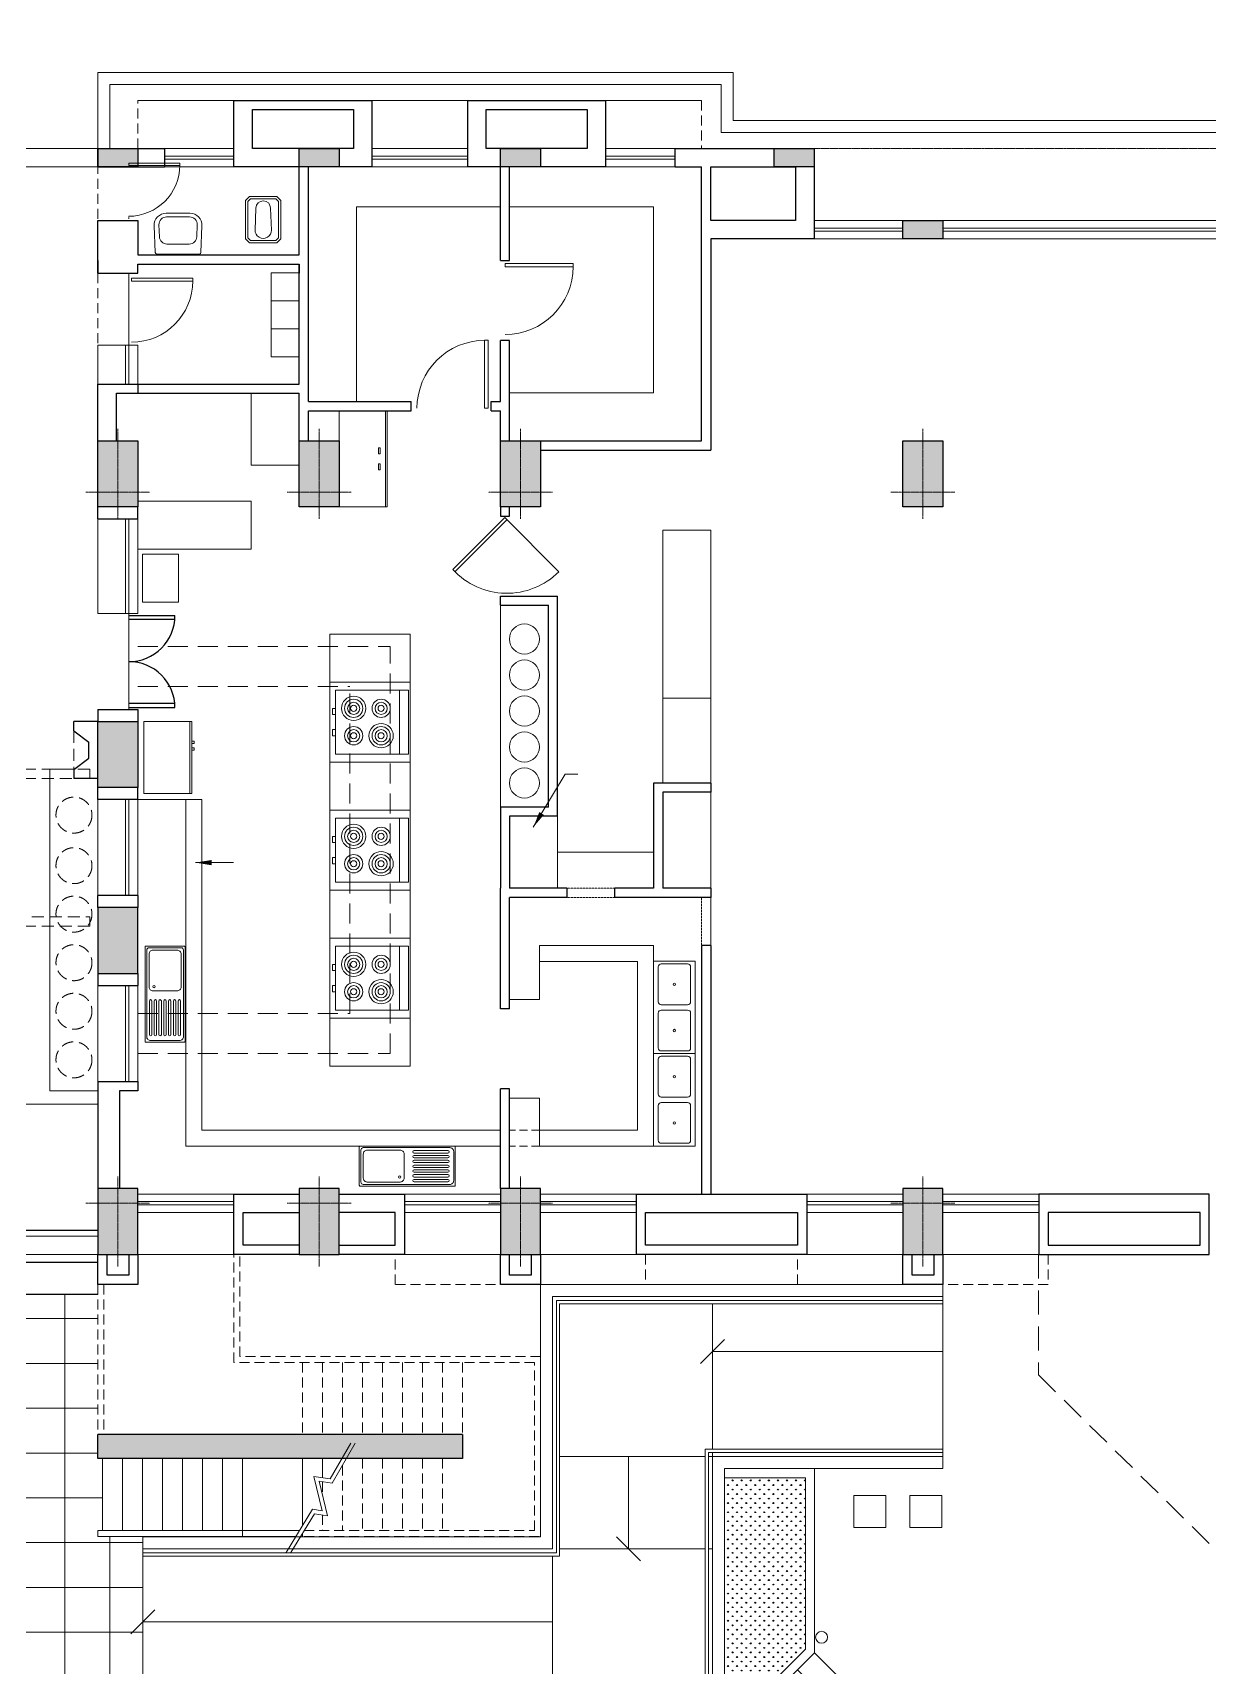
# Model space of a CAD drawing. Header units: inches. Extents: x 5542223 to 12533222, y 497239 to 5189502.
# Drawn here: x 6859471 to 6874177, y 2052911 to 2073343 of the extents above; entities that cross this region are included whole.
import ezdxf

# ---------------------------------------------------------------- set-up
doc = ezdxf.new("R2010")
doc.units = ezdxf.units.IN
doc.header["$MEASUREMENT"] = 0
for name, pattern in [('CENTER2', [1.125, 0.75, -0.125, 0.125, -0.125]), ('DASHED2', [0.375, 0.25, -0.125]), ('HIDDEN', [0.375, 0.25, -0.125]), ('HIDDEN2', [0.1875, 0.125, -0.0625]), ('HIDDENX2', [0.75, 0.5, -0.25])]:
    doc.linetypes.add(name, pattern=pattern)
doc.layers.get('0').update_dxf_attribs({"color": 1})
for name, color, linetype, lineweight in [('col', 7, 'Continuous', 30), ('DOOR', 7, 'Continuous', 9), ('ELE', 7, 'Continuous', 13), ('ele1', 7, 'DASHED2', 13), ('eleline5', 7, 'Continuous', 25), ('grid', 7, 'CENTER2', 9), ('hatch_col', 8, 'Continuous', 5), ('HosGreenHatch', 7, 'Continuous', 5), ('HosPlanter', 7, 'Continuous', 13), ('HosRamp', 7, 'Continuous', 13), ('HosSteps', 7, 'Continuous', 13), ('Leader', 7, 'Continuous', 18), ('LS PAVMNT', 8, 'Continuous', 5), ('PROJECTION', 7, 'HIDDEN', 18), ('railing', 253, 'Continuous', 15), ('RAILING_ABOVE', 7, 'HIDDENX2', 18), ('Road', 7, 'Continuous', 15), ('Road_CStone', 8, 'Continuous', 15), ('S_Stair_Projection', 7, 'HIDDEN2', 18), ('STAIR', 253, 'Continuous', 5), ('STAIRS_ABOVE', 7, 'HIDDENX2', 18), ('TEXT', 7, 'Continuous', 20), ('TOIFIT', 7, 'Continuous', 13), ('WALL', 7, 'Continuous', 30), ('wall_ele', 7, 'Continuous', 18), ('WIN', 7, 'Continuous', 20)]:
    doc.layers.add(name, color=color, linetype=linetype, lineweight=lineweight)
doc.layers.add('FURN', color=34, linetype='Continuous', lineweight=9, plot=False)
doc.styles.add('style1', font='ROMANS.SHX', dxfattribs={"width": 0.75, "height": 750})
doc.styles.add('style2', font='ROMANS.SHX', dxfattribs={"width": 0.8})
doc.styles.add('WMF-Arial2', font='arial.ttf')
doc.dimstyles.new('Copy of nuts1', dxfattribs={"dimscale": 0, "dimtxt": 0.4, "dimasz": 0.5, "dimexe": 100, "dimexo": 50, "dimgap": 100, "dimtad": 1, "dimdec": 0, "dimlfac": -0.002, "dimzin": 0, "dimdsep": 46, "dimtxsty": 'style2', "dimblk": 'OBLIQUE', "dimcen": 0.5, "dimdle": 100, "dimclrd": 256, "dimclre": 256, "dimclrt": 256, "dimadec": 0, "dimazin": 0, "dimtfac": 1, "dimtdec": 0, "dimtmove": 2, "dimatfit": 3, "dimfxl": 1, "dimlwd": -1, "dimlwe": -1, "dimarcsym": 0})
doc.dimstyles.new('nuts', dxfattribs={"dimscale": 0, "dimtxt": 300, "dimasz": 250, "dimexe": 100, "dimexo": 50, "dimgap": 100, "dimtad": 1, "dimdec": 0, "dimzin": 0, "dimdsep": 46, "dimtxsty": 'style1', "dimblk": 'OBLIQUE', "dimcen": 250, "dimdle": 100, "dimclrd": 256, "dimclre": 256, "dimclrt": 256, "dimadec": 0, "dimazin": 0, "dimtfac": 1, "dimtdec": 0, "dimtmove": 2, "dimatfit": 3, "dimldrblk": 'OBLIQUE', "dimfxl": 1, "dimlwd": -1, "dimlwe": -1, "dimarcsym": 0})
doc.dimstyles.new('nuts1', dxfattribs={"dimscale": 0, "dimtxt": 200, "dimasz": 250, "dimexe": 100, "dimexo": 50, "dimgap": 100, "dimtad": 1, "dimdec": 0, "dimzin": 0, "dimdsep": 46, "dimtxsty": 'style2', "dimblk": 'OBLIQUE', "dimcen": 250, "dimdle": 100, "dimclrd": 256, "dimclre": 256, "dimclrt": 256, "dimadec": 0, "dimazin": 0, "dimtfac": 1, "dimtdec": 0, "dimtmove": 2, "dimatfit": 3, "dimfxl": 1, "dimlwd": -1, "dimlwe": -1, "dimarcsym": 0})

# ---------------------------------------------------------------- blocks, each defined once
blk = doc.blocks.new('_OBLIQUE')
at = {"color": 0, "linetype": 'ByBlock'}
blk.add_line((-0.5, -0.5), (0.5, 0.5), dxfattribs=at)
blk = doc.blocks.new('*D72')
at = {"layer": 'Defpoints', "ltscale": 1000, "transparency": 16777216}
for p, q in [((-385585, 653483), (-385987, 653483)), ((-385937, 653533), (-385937, 653343)), ((-385937, 652833), (-385937, 653022)), ((-385585, 652883), (-385987, 652883))]:
    blk.add_line(p, q, dxfattribs=at)
at = {"layer": 'Defpoints', "color": 0, "ltscale": 1000, "transparency": 16777216}
for p in [(-385535, 653483), (-385937, 652883), (-385535, 652883)]:
    blk.add_point(p, dxfattribs=at)
at = {"layer": 'Defpoints', "ltscale": 1000, "transparency": 16777216, "xscale": 50, "yscale": 50, "zscale": 50}
for p, rotation in [((-385937, 653483), 90), ((-385937, 652883), 270)]:
    blk.add_blockref('_OBLIQUE', p, dxfattribs=dict(at, rotation=rotation))
at = {"layer": 'Defpoints', "ltscale": 1000, "transparency": 16777216, "insert": (-385937, 653183), "char_height": 100, "attachment_point": 5, "rotation": 90, "style": 'WMF-Arial2'}
blk.add_mtext('600', dxfattribs=at)
blk = doc.blocks.new('*D73')
at = {"layer": 'Defpoints', "ltscale": 1000, "transparency": 16777216}
for p, q in [((-386923, 650633), (-387325, 650633)), ((-387275, 650683), (-387275, 650276)), ((-387275, 649583), (-387275, 649887)), ((-386923, 649633), (-387325, 649633))]:
    blk.add_line(p, q, dxfattribs=at)
at = {"layer": 'Defpoints', "color": 0, "ltscale": 1000, "transparency": 16777216}
for p in [(-386873, 650633), (-387275, 649633), (-386873, 649633)]:
    blk.add_point(p, dxfattribs=at)
at = {"layer": 'Defpoints', "ltscale": 1000, "transparency": 16777216, "xscale": 50, "yscale": 50, "zscale": 50}
for p, rotation in [((-387275, 650633), 90), ((-387275, 649633), 270)]:
    blk.add_blockref('_OBLIQUE', p, dxfattribs=dict(at, rotation=rotation))
at = {"layer": 'Defpoints', "ltscale": 1000, "transparency": 16777216, "insert": (-387275, 650082), "char_height": 100, "attachment_point": 5, "rotation": 90, "style": 'WMF-Arial2'}
blk.add_mtext('1000', dxfattribs=at)
blk = doc.blocks.new('colum')
at = {"layer": 'hatch_col'}
blk.add_hatch(color=256, dxfattribs=at).paths.add_polyline_path([(250, 185), (-250, 185), (-250, -640), (250, -640)])
at = {"layer": 'col'}
blk.add_lwpolyline([(-250, -640), (250, -640), (250, 185), (-250, 185)], close=True, dxfattribs=at)
at = {"layer": 'grid'}
for p, q in [((0, 335), (0, -790)), ((-400, 0), (400, 0))]:
    blk.add_line(p, q, dxfattribs=at)
blk = doc.blocks.new('door-left')
at = {"layer": 'DOOR'}
blk.add_lwpolyline([(-0.402, 0.85), (-0.444, 0.85), (-0.444, 0), (-0.402, 0)], close=True, dxfattribs=at)
blk.add_arc((-0.406, 0), 0.85, 0, 90, dxfattribs=at)
blk = doc.blocks.new('WB-61X51')
for p, q in [((-149, 510), (149, 510)), ((-144, 465), (144, 465)), ((-299, 354), (-286, 19)), ((-239, 366), (-233, 216)), ((233, 216), (239, 366)), ((286, 19), (299, 354)), ((-266, 0), (266, 0)), ((-139, 125), (139, 125))]:
    blk.add_line(p, q)
for centre, radius, start, end in [((-149, 360), 150, 90, 182.2457), ((-144, 370), 95, 90, 182.2457), ((144, 370), 95, 357.7543, 90), ((149, 360), 150, 357.7543, 90), ((-139, 220), 95, 182.2457, 270), ((139, 220), 95, 270, 357.7543), ((-266, 20), 20, 182.2457, 270), ((266, 20), 20, 270, 357.7543)]:
    blk.add_arc(centre, radius, start, end)
blk = doc.blocks.new('o-pan')
for p, q in [((50, 220), (0, 170)), ((530, 220), (50, 220)), ((580, 170), (530, 220)), ((0, 170), (0, -170)), ((62, 190), (30, 158)), ((30, 158), (30, -158)), ((518, 190), (62, 190)), ((435, 93), (160, 102)), ((550, 158), (518, 190)), ((550, -158), (550, 158)), ((580, -170), (580, 170)), ((0, -170), (50, -220)), ((30, -158), (62, -190)), ((62, -190), (518, -190)), ((160, -102), (435, -93)), ((518, -190), (550, -158)), ((530, -220), (580, -170)), ((50, -220), (530, -220))]:
    blk.add_line(p, q)
for centre, radius, start, end in [((157, 0), 102, 88.172, 271.828), ((432, 0), 92.9, 271.828, 88.172)]:
    blk.add_arc(centre, radius, start, end)
blk = doc.blocks.new('sink2')
for points in [[(-590, -500, -0.414214), (-600, -490), (-600, -10, -0.414214), (-590, 0), (590, 0, -0.414214), (600, -10), (600, -490, -0.414214), (590, -500)], [(530, -20, -0.414214), (580, -70), (580, -430, -0.414214), (530, -480), (-550, -480, -0.414214), (-580, -450), (-580, -50, -0.414214), (-550, -20)], [(-550, -100), (-550, -400, 0.414214), (-500, -450), (-90, -450, 0.414214), (-40, -400), (-40, -100, 0.414214), (-90, -50), (-500, -50, 0.414214)]]:
    blk.add_lwpolyline(points, format="xyb", close=True)
at = {"color": 0}
for points in [[(84, -87, -1), (84, -57), (508, -57, -1), (508, -87)], [(84, -147, -1), (84, -117), (508, -117, -1), (508, -147)], [(84, -207, -1), (84, -177), (508, -177, -1), (508, -207)], [(84, -267, -1), (84, -237), (508, -237, -1), (508, -267)], [(84, -327, -1), (84, -297), (508, -297, -1), (508, -327)], [(84, -387, -1), (84, -357), (508, -357, -1), (508, -387)], [(84, -447, -1), (84, -417), (508, -417, -1), (508, -447)]]:
    blk.add_lwpolyline(points, format="xyb", close=True, dxfattribs=at)
blk.add_circle((-94, -388), 15)
blk = doc.blocks.new('sink11')
blk.add_lwpolyline([(-577.5, -520), (-577.5, 0), (577.5, 0), (577.5, -520)], close=True)
for points in [[(-543.75, -425), (-543.75, -95, -0.41421356), (-506.25, -57.5), (-71.25, -57.5, -0.41421356), (-33.75, -95), (-33.75, -425, -0.41421356), (-71.25, -462.5), (-506.25, -462.5, -0.41421356)], [(543.75, -425), (543.75, -95, 0.41421356), (506.25, -57.5), (71.25, -57.5, 0.41421356), (33.75, -95), (33.75, -425, 0.41421356), (71.25, -462.5), (506.25, -462.5, 0.41421356)]]:
    blk.add_lwpolyline(points, format="xyb", close=True)
for centre in [(-288.75, -260), (288.75, -260)]:
    blk.add_circle(centre, 15)
blk = doc.blocks.new('drgre')
at = {"layer": 'eleline5', "ltscale": 50}
for p, q in [((575, 525), (0, 525)), ((2, 575), (577, 575)), ((575, -525), (0, -525)), ((2, -575), (577, -575))]:
    blk.add_line(p, q, dxfattribs=at)
for centre, start, end in [((2, 575), 269.7598, 360), ((2, -575), 0, 90.2402)]:
    blk.add_arc(centre, 575, start, end, dxfattribs=at)
at = {"layer": 'WIN'}
blk.add_line((0, 600), (0, -600), dxfattribs=at)
blk = doc.blocks.new('b')
at = {"layer": 'TOIFIT'}
for p, q in [((114, -400), (114, 400)), ((914, 171), (952, 171)), ((952, 95), (914, 95)), ((952, -95), (914, -95)), ((914, -171), (952, -171))]:
    blk.add_line(p, q, dxfattribs=at)
blk.add_lwpolyline([(914, -400), (0, -400), (0, 400), (914, 400)], close=True, dxfattribs=at)
for points in [[(952, 95), (952, 171)], [(952, -171), (952, -95)]]:
    blk.add_lwpolyline(points, dxfattribs=at)
for centre, radius in [((343, 171), 114), ((343, 171), 76.2), ((343, 171), 38.1), ((686, 171), 152), ((686, 171), 114), ((686, 171), 76.2), ((686, 171), 38.1), ((343, -171), 152), ((343, -171), 114), ((343, -171), 76.2), ((343, -171), 38.1), ((686, -171), 114), ((686, -171), 76.2), ((686, -171), 38.1)]:
    blk.add_circle(centre, radius, dxfattribs=at)
blk = doc.blocks.new('Chair1')
for p, q in [((0, 0), (0, 0)), ((1, 0), (1, 0)), ((1, 0), (1, 0)), ((0, 0), (0, 0)), ((1, 0), (1, 0))]:
    blk.add_line(p, q)
for radius, start, end in [(0.103, 0, 85.0303), (0.103, 85.0303, 148.407), (0.39, 148.407, 211.593), (0.43, 325.6197, 34.3803), (0.396, 325.6197, 34.3803), (0.103, 274.9697, 360), (0.103, 211.593, 274.9697)]:
    blk.add_arc((0, 0), radius, start, end)
blk = doc.blocks.new('E')
at = {"layer": 'TOIFIT'}
for p, q in [((-450, -573), (450, -573)), ((-205, -627), (-205, -600)), ((-177, -600), (-177, -627)), ((-123, -600), (-123, -627)), ((-95, -627), (-95, -600)), ((-177, -627), (-205, -627)), ((-123, -627), (-95, -627))]:
    blk.add_line(p, q, dxfattribs=at)
blk.add_lwpolyline([(-450, -600), (-450, 0), (450, 0), (450, -600)], close=True, dxfattribs=at)
blk = doc.blocks.new('HosStairSide')
at = {"layer": 'hatch_col', "ltscale": 1000}
blk.add_hatch(color=256, dxfattribs=at).paths.add_polyline_path([(-250, 2175), (-500, 2175), (-500, 1875), (-250, 1875)])
h = blk.add_hatch(color=256, dxfattribs=at)
h.paths.add_polyline_path([(-250, 2175), (-250, 1875), (2265, 1875), (2265, 2175)])
h.paths.add_polyline_path([(2265, 2175), (2265, 1875), (4055, 1875), (4055, 2175)])
at = {"layer": 'railing', "ltscale": 50}
for p, q in [((1305, 3075), (1305, 3150)), ((2055, 3113), (2055, 3150))]:
    blk.add_line(p, q, dxfattribs=at)
for points in [[(-500, 3150), (1974, 3150)], [(-500, 3150), (-500, 3075)], [(-500, 3075), (2020, 3075)]]:
    blk.add_lwpolyline(points, dxfattribs=at)
at = {"layer": 'STAIR', "ltscale": 50}
for p, q in [((-445, 2175), (-445, 3075)), ((-195, 2175), (-195, 3075)), ((55, 2175), (55, 3075)), ((305, 2175), (305, 3075)), ((555, 2175), (555, 3075)), ((805, 2175), (805, 3075)), ((1055, 2175), (1055, 3075)), ((1305, 2175), (1305, 3075)), ((2055, 2175), (2055, 3017)), ((2305, 2175), (2305, 2416))]:
    blk.add_line(p, q, dxfattribs=at)
at = {"layer": 'STAIR', "linetype": 'DASHED2', "ltscale": 500}
for p, q in [((2555, 2263), (2555, 3075)), ((2805, 2175), (2805, 3075)), ((3055, 2175), (3055, 3075)), ((3305, 2175), (3305, 3075)), ((3555, 2175), (3555, 3075)), ((3805, 2175), (3805, 3075)), ((-500, -375), (-500, 1875)), ((-425, 0), (-425, 1875)), ((2055, 975), (2055, 1875)), ((2305, 975), (2305, 1875)), ((2555, 975), (2555, 1875)), ((2805, 975), (2805, 1875)), ((3055, 975), (3055, 1875)), ((3305, 975), (3305, 1875)), ((3555, 975), (3555, 1875)), ((3805, 975), (3805, 1875)), ((4055, 975), (4055, 1875))]:
    blk.add_line(p, q, dxfattribs=at)
at = {"layer": 'STAIR'}
for points in [[(2659, 1986), (2402, 2431), (2199, 2400), (2301, 2830), (2180, 2811), (1852, 3351)], [(2715, 1986), (2427, 2486), (2266, 2461), (2367, 2891), (2206, 2866), (1910, 3351)]]:
    blk.add_lwpolyline(points, dxfattribs=at)
at = {"layer": 'STAIR', "linetype": 'DASHED2', "ltscale": 500}
for points in [[(2078, 3075), (4955, 3075), (4955, 975), (1200, 975), (1200, -375)], [(2078, 3150), (5030, 3150), (5030, 900), (1275, 900), (1275, -375)]]:
    blk.add_lwpolyline(points, dxfattribs=at)
at = {"layer": 'STAIRS_ABOVE', "ltscale": 250}
for p, q in [((2305, 2881), (2305, 3075)), ((2305, 2467), (2305, 2628))]:
    blk.add_line(p, q, dxfattribs=at)
at = {"layer": 'WALL', "ltscale": 50}
for p, q in [((4055, 2175), (-500, 2175)), ((-500, 2175), (-500, 1875)), ((4055, 1875), (4055, 2175)), ((4055, 1875), (-500, 1875))]:
    blk.add_line(p, q, dxfattribs=at)
blk = doc.blocks.new('GHosStairMid')
at = {"layer": 'hatch_col', "ltscale": 1000}
blk.add_hatch(color=256, dxfattribs=at).paths.add_polyline_path([(-4500, 4595), (-4200, 4595), (-4200, 2046.5), (-4200, 2045), (-4200, 1745), (-4500, 1745), (-4500, 2045), (-4500, 2046.5)])
at = {"layer": 'col', "color": 0, "lineweight": 70, "ltscale": 0.1}
for p, q in [((-4500, 2046.5), (-4500, 4595)), ((-4200, 4595), (-4500, 4595)), ((-4200, 2046.5), (-4200, 4595)), ((-4500, 1745), (-4500, 2045)), ((-4200, 2045), (-4200, 1745)), ((-4200, 1745), (-4500, 1745))]:
    blk.add_line(p, q, dxfattribs=at)
at = {"layer": 'PROJECTION', "ltscale": 3}
for p, q in [((-8600, 6325), (-8600, 6440)), ((-8600, 4595), (-8600, 4480)), ((-5400, 4480), (-5400, 4595))]:
    blk.add_line(p, q, dxfattribs=at)
at = {"layer": 'railing', "linetype": 'Continuous', "ltscale": 1000}
for p, q in [((-8700, 4895), (-8700, 4595)), ((0, 4895), (0, 4595))]:
    blk.add_line(p, q, dxfattribs=at)
at = {"layer": 'RAILING_ABOVE', "ltscale": 300}
for p, q in [((-100, 6440), (-8600, 6440)), ((-100, 6325), (-100, 6440)), ((-100, 6325), (-8600, 6325)), ((-5400, 4595), (-8600, 4595)), ((-3300, 4595), (-100, 4595)), ((-3300, 4480), (-3300, 4595)), ((-100, 4480), (-100, 4595)), ((-8600, 4480), (-5400, 4480)), ((-5515, 4480), (-5515, 630)), ((-5400, 4480), (-5400, 745)), ((-100, 4480), (-3300, 4480)), ((-3300, 745), (-3300, 4480)), ((-3185, 630), (-3185, 4480)), ((-3185, 630), (-5515, 630)), ((-3300, 745), (-5400, 745))]:
    blk.add_line(p, q, dxfattribs=at)
at = {"layer": 'S_Stair_Projection', "lineweight": 20, "ltscale": 1500}
for p, q in [((-4200, 3995), (-3300, 3995)), ((-4500, 3745), (-5400, 3745)), ((-4200, 3745), (-3300, 3745)), ((-4500, 3495), (-5400, 3495)), ((-4200, 3495), (-3300, 3495)), ((-4500, 3245), (-5400, 3245)), ((-4200, 3245), (-3300, 3245)), ((-4500, 2995), (-5400, 2995)), ((-4200, 2995), (-3300, 2995)), ((-4500, 2745), (-5400, 2745)), ((-4200, 2745), (-3300, 2745)), ((-4500, 2495), (-5400, 2495)), ((-4200, 2495), (-3300, 2495)), ((-4500, 2245), (-5400, 2245)), ((-4200, 2245), (-3300, 2245)), ((-4500, 1995), (-5400, 1995)), ((-4200, 1995), (-3300, 1995)), ((-4500, 1745), (-5400, 1745))]:
    blk.add_line(p, q, dxfattribs=at)
at = {"layer": 'Defpoints', "ltscale": 0.1}
for base, p1, p2, picture, middle in [((-3676.5, 3995), (-3273.7, 4595), (-3273.7, 3995), '*D72', (-3676.5, 4295)), ((-5014.5, 745), (-4611.7, 1745), (-4611.7, 745), '*D73', (-5014.5, 1194.3))]:
    dim = blk.add_linear_dim(base=base, p1=p1, p2=p2, angle=270, dimstyle='nuts1', override={"dimscale": 1, "dimtxt": 100, "dimasz": 50, "dimexe": 50, "dimgap": 50, "dimtxsty": 'WMF-Arial2', "dimdle": 50}, dxfattribs=at)
    dim.commit()
    dim.dimension.update_dxf_attribs({"geometry": picture, "text_midpoint": middle, "dimtype": 129, "insert": (382261, -648887.5)})
blk = doc.blocks.new('B.HosEdge')
at = {"layer": 'col'}
h = blk.add_hatch(color=256, dxfattribs=at)
h.paths.add_polyline_path([(7745, -22328), (7745, -22558), (7495, -22558), (7495, -22328)])
h.paths.add_polyline_path([(7495, -22558), (7245, -22558), (7245, -22328), (7495, -22328)])
for points in [[(8855, -23228), (8855, -23458), (9355, -23458), (9355, -23228)], [(12275, -23228), (12275, -23458), (12775, -23458), (12775, -23228)], [(14790, -23228), (14790, -23458), (15290, -23458), (15290, -23228)], [(17305, -23228), (17305, -23458), (17805, -23458), (17805, -23228)]]:
    blk.add_hatch(color=256, dxfattribs=at).paths.add_polyline_path(points)
at = {"layer": 'hatch_col'}
for points in [[(17305, -13968), (17305, -13143), (17805, -13143), (17805, -13968)], [(17305, -13968), (17805, -13968), (17805, -13143), (17305, -13143)], [(17305, -16293), (17805, -16293), (17805, -15468), (17305, -15468)]]:
    blk.add_hatch(color=256, dxfattribs=at).paths.add_polyline_path(points)
at = {"layer": 'col'}
for points in [[(7245, -9633), (7245, -9258), (7745, -9258), (7745, -9633)], [(7360, -9633), (7360, -9373), (7630, -9373), (7630, -9633)], [(12275, -9633), (12275, -9258), (12775, -9258), (12775, -9633)], [(12390, -9633), (12390, -9373), (12660, -9373), (12660, -9633)], [(17305, -9633), (17305, -9258), (17805, -9258), (17805, -9633)], [(17420, -9633), (17420, -9373), (17690, -9373), (17690, -9633)]]:
    blk.add_lwpolyline(points, dxfattribs=at)
for points in [[(17805, -13143), (17305, -13143), (17305, -13968), (17805, -13968)], [(17805, -13143), (17305, -13143), (17305, -13968), (17805, -13968)], [(17805, -16293), (17305, -16293), (17305, -15468), (17805, -15468)], [(7745, -22328), (7745, -22558), (7245, -22558), (7245, -22328)], [(8855, -23458), (8855, -23228), (9355, -23228), (9355, -23458)], [(12275, -23458), (12275, -23228), (12775, -23228), (12775, -23458)], [(14790, -23458), (14790, -23228), (15290, -23228), (15290, -23458)], [(17305, -23458), (17305, -23228), (17805, -23228), (17805, -23458)]]:
    blk.add_lwpolyline(points, close=True, dxfattribs=at)
at = {"layer": 'DOOR'}
for p, q in [((12718, -18846), (12045, -18167)), ((13343, -18167), (12692, -18819)), ((12718, -18846), (13369, -18195)), ((17420, -20998), (17420, -21898))]:
    blk.add_line(p, q, dxfattribs=at)
blk.add_arc((12694, -18816), 918, 42.6272, 135, dxfattribs=at)
at = {"layer": 'ELE', "ltscale": 0.1}
for p, q in [((22308, -9633), (17805, -9633)), ((22075, -9863), (17805, -9863)), ((22075, -11513), (17805, -11513)), ((16705, -15318), (16505, -15318)), ((17305, -15318), (16705, -15318)), ((20179, -23228), (17805, -23228)), ((20294, -23458), (17805, -23458))]:
    blk.add_line(p, q, dxfattribs=at)
at = {"layer": 'ELE', "ltscale": 0.1, "extrusion": (-2.23152e-36, -4.32341e-36, -1)}
for p, q in [((12775, -10988), (16705, -10988)), ((16705, -13143), (16705, -10988)), ((12775, -11188), (16505, -11188)), ((16505, -15318), (16505, -11188)), ((13905, -11988), (14905, -11988)), ((13905, -12588), (14905, -12588)), ((16705, -13143), (16705, -15318)), ((13905, -13588), (14905, -13588)), ((12060, -15111), (12060, -14211)), ((13905, -14188), (14905, -14188)), ((13905, -15188), (14905, -15188)), ((13905, -15788), (14905, -15788)), ((13905, -16788), (14905, -16788)), ((13905, -17388), (14905, -17388))]:
    blk.add_line(p, q, dxfattribs=at)
at = {"layer": 'ELE'}
for p, q in [((17805, -11678), (18405, -11678)), ((12775, -15226), (12775, -17748)), ((18405, -15698), (18105, -15698))]:
    blk.add_line(p, q, dxfattribs=at)
at = {"layer": 'ELE', "extrusion": (-2.23152e-36, -4.32341e-36, -1)}
for p, q in [((18405, -15698), (18405, -11678)), ((13905, -11988), (13905, -17388)), ((14905, -11988), (14905, -17388))]:
    blk.add_line(p, q, dxfattribs=at)
at = {"layer": 'ELE', "ltscale": 0.1, "extrusion": (-2.23152e-36, -4.32341e-36, -1)}
blk.add_lwpolyline([(-15890, -20398), (-15890, -19498), (-15290, -19498)], dxfattribs=at)
at = {"layer": 'ele1', "linetype": 'Continuous', "extrusion": (-2.23152e-36, -4.32341e-36, -1)}
for p, q in [((10860, -10988), (10860, -13496)), ((12285, -10988), (12285, -11588)), ((11060, -11188), (11060, -13296)), ((11060, -13296), (12285, -13296)), ((10145, -13496), (10145, -14096)), ((10860, -13496), (12285, -13496)), ((10145, -14211), (10145, -15411)), ((10860, -14661), (12060, -14661)), ((10145, -15526), (10145, -18688)), ((10745, -18688), (10745, -15526)), ((10745, -16588), (10145, -16588)), ((10745, -18688), (10145, -18688)), ((10860, -20403), (10860, -22728)), ((12660, -20403), (10860, -20403)), ((14575, -20293), (14575, -22728)), ((10860, -22728), (12660, -22728)), ((12775, -22728), (14575, -22728))]:
    blk.add_line(p, q, dxfattribs=at)
at = {"layer": 'ele1', "ltscale": 1000}
for p, q in [((17305, -12143), (14155, -12143)), ((14155, -12143), (14155, -17233)), ((17305, -12643), (14655, -12643)), ((14655, -12643), (14655, -16733)), ((17305, -16733), (14655, -16733)), ((17305, -17233), (14155, -17233))]:
    blk.add_line(p, q, dxfattribs=at)
at = {"layer": 'ele1', "linetype": 'Continuous'}
for p, q in [((12285, -12818), (12285, -13496)), ((12660, -12818), (12285, -12818))]:
    blk.add_line(p, q, dxfattribs=at)
at = {"layer": 'ele1', "extrusion": (-2.23152e-36, -4.32341e-36, -1)}
for p, q in [((10145, -13496), (10145, -14096)), ((10260, -13496), (10260, -14096)), ((11344, -14096), (11945, -14096)), ((11344, -14211), (11945, -14211)), ((17420, -22610), (17420, -22578)), ((15175, -22728), (15175, -22728))]:
    blk.add_line(p, q, dxfattribs=at)
at = {"layer": 'ele1', "ltscale": 600}
for centre in [(18105, -12066), (18105, -12673), (18105, -13280), (18105, -13887), (18105, -14493), (18105, -15125)]:
    blk.add_circle(centre, 225, dxfattribs=at)
at = {"layer": 'FURN', "ltscale": 0.1}
blk.add_lwpolyline([(16798, -17785), (17248, -17785), (17248, -18385), (16798, -18385)], close=True, dxfattribs=at)
at = {"layer": 'FURN', "ltscale": 0.1, "extrusion": (-2.23152e-36, -4.32341e-36, -1)}
blk.add_lwpolyline([(-17305, -19048), (-15890, -19048), (-15890, -18448), (-17305, -18448)], dxfattribs=at)
at = {"layer": 'PROJECTION', "ltscale": 500}
for p, q in [((17805, -21898), (17805, -20513)), ((17805, -22578), (17805, -23228))]:
    blk.add_line(p, q, dxfattribs=at)
at = {"layer": 'PROJECTION', "ltscale": 3}
blk.add_line((0, -23458), (8855, -23458), dxfattribs=at)
at = {"layer": 'PROJECTION', "ltscale": 1200}
blk.add_lwpolyline([(6051, -9633), (6051, -8128), (2544, -4668), (0, -4668)], dxfattribs=at)
at = {"layer": 'PROJECTION', "ltscale": 500}
for points in [[(5241, -9633), (5241, -9633), (5241, -9633), (5930, -9633), (5930, -9258), (9060, -9258), (9060, -9633), (10960, -9633), (10960, -9258), (14090, -9258), (14090, -9633), (15990, -9633), (15990, -9633), (15990, -9633), (15990, -9633)], [(17305, -23458), (17305, -24058), (10260, -24058), (10260, -23458)]]:
    blk.add_lwpolyline(points, dxfattribs=at)
at = {"layer": 'RAILING_ABOVE', "ltscale": 300}
blk.add_line((18105, -16178), (18105, -15697), dxfattribs=at)
at = {"layer": 'S_Stair_Projection', "lineweight": 20, "ltscale": 3}
blk.add_line((18405, -9633), (17805, -9633), dxfattribs=at)
at = {"layer": 'TOIFIT', "ltscale": 1000}
for p, q in [((17805, -17643), (17305, -17643)), ((17305, -20513), (17305, -20998))]:
    blk.add_line(p, q, dxfattribs=at)
at = {"layer": 'TOIFIT'}
blk.add_line((14211, -20178), (14211, -18978), dxfattribs=at)
at = {"layer": 'TOIFIT', "ltscale": 1000, "extrusion": (-2.23152e-36, -4.32341e-36, -1)}
blk.add_line((17805, -20998), (17305, -20998), dxfattribs=at)
at = {"layer": 'TOIFIT'}
blk.add_lwpolyline([(14190, -20178), (14790, -20178), (14790, -18978), (14190, -18978)], close=True, dxfattribs=at)
for points in [[(14299, -19441), (14277, -19441), (14277, -19516), (14299, -19516), (14299, -19441)], [(14299, -19716), (14277, -19716), (14277, -19641), (14299, -19641), (14299, -19716)]]:
    blk.add_lwpolyline(points, dxfattribs=at)
at = {"layer": 'TOIFIT', "ltscale": 1000}
for points in [[(15290, -20853), (15640, -20853), (15640, -21203), (15290, -21203)], [(15290, -21203), (15640, -21203), (15640, -21553), (15290, -21553)], [(15290, -21553), (15640, -21553), (15640, -21903), (15290, -21903)]]:
    blk.add_lwpolyline(points, close=True, dxfattribs=at)
for centre in [(12475, -15526), (12475, -15976), (12475, -16426), (12475, -16876), (12475, -17326)]:
    blk.add_circle(centre, 188, dxfattribs=at)
at = {"layer": 'WALL', "ltscale": 0.1, "extrusion": (-2.23152e-36, -4.32341e-36, -1)}
for p, q in [((10145, -13496), (10145, -10388)), ((10260, -13496), (10260, -10388)), ((12660, -10458), (12660, -11703)), ((12775, -10458), (12775, -11703)), ((12660, -11703), (12775, -11703)), ((12660, -12703), (12660, -14096)), ((12660, -12703), (12775, -12703)), ((12775, -12703), (12775, -14211)), ((10145, -13496), (10260, -13496)), ((10145, -14096), (11344, -14096)), ((10145, -14211), (10145, -14096)), ((11344, -14096), (11344, -14211)), ((11945, -14211), (11945, -14096)), ((11945, -14096), (12660, -14096)), ((10145, -14211), (10745, -14211)), ((10745, -15411), (10745, -14211)), ((10860, -15526), (10860, -14211)), ((10860, -14211), (11344, -14211)), ((11945, -14211), (12660, -14211)), ((12660, -15111), (12660, -14211)), ((12775, -15226), (12775, -14211)), ((12060, -15111), (12660, -15111)), ((12175, -15226), (12775, -15226)), ((10145, -15411), (10745, -15411)), ((10145, -15526), (10860, -15526)), ((10145, -22328), (10145, -19688)), ((12275, -19688), (10145, -19688)), ((10260, -19803), (10260, -23228)), ((12660, -19803), (10260, -19803))]:
    blk.add_line(p, q, dxfattribs=at)
at = {"layer": 'WALL', "extrusion": (-2.23152e-36, -4.32341e-36, -1)}
for p, q in [((17535, -11678), (17535, -10458)), ((17805, -11793), (17805, -10458)), ((17805, -11793), (17305, -11793)), ((17305, -13143), (17305, -12993)), ((17805, -12993), (17305, -12993)), ((17805, -13143), (17805, -12993)), ((17805, -13968), (17805, -14118)), ((17308, -14118), (17805, -14118)), ((17305, -15318), (17805, -15318)), ((17670, -15318), (17670, -15318)), ((17805, -15318), (17805, -15468)), ((17805, -16443), (17805, -16293)), ((17805, -16443), (17305, -16443))]:
    blk.add_line(p, q, dxfattribs=at)
at = {"layer": 'WALL'}
for p, q in [((17305, -11678), (17535, -11678)), ((17305, -11793), (17305, -11678)), ((17308, -14118), (17308, -13968)), ((17305, -15318), (17305, -15468)), ((17305, -16443), (17305, -16293)), ((17305, -18828), (17305, -18978)), ((8855, -22328), (10145, -22328)), ((9085, -22558), (10145, -22558)), ((10145, -22558), (10145, -23228)), ((10145, -23228), (9085, -23228)), ((10590, -23228), (10260, -23228)), ((10590, -23228), (10590, -23458)), ((16975, -23458), (16975, -23228)), ((17805, -23228), (16975, -23228)), ((17805, -23458), (17805, -23228)), ((10590, -23458), (8855, -23458)), ((17805, -23458), (16975, -23458))]:
    blk.add_line(p, q, dxfattribs=at)
at = {"layer": 'WALL', "ltscale": 0.1}
for p, q in [((12060, -15111), (12060, -17863)), ((12175, -15226), (12175, -17748)), ((10145, -15526), (10145, -15411)), ((17920, -15838), (17920, -16038)), ((18105, -16178), (18105, -16293)), ((12775, -17748), (12175, -17748)), ((12775, -17748), (12775, -17863)), ((12775, -17863), (12060, -17863)), ((12775, -18863), (12660, -18863)), ((12660, -18863), (12660, -18978)), ((12775, -18978), (12775, -18863)), ((8855, -23458), (8855, -22328)), ((9085, -23228), (9085, -22558)), ((9085, -23228), (9085, -22558))]:
    blk.add_line(p, q, dxfattribs=at)
at = {"layer": 'WALL', "ltscale": 1000}
for p, q in [((17805, -15582), (18105, -15582)), ((18105, -15697), (17920, -15838)), ((18105, -15697), (18105, -15582)), ((18105, -16178), (17920, -16038)), ((17805, -16293), (18105, -16293))]:
    blk.add_line(p, q, dxfattribs=at)
at = {"layer": 'WALL', "extrusion": (-2.23152e-36, 4.32341e-36, -1)}
for q in [(17305, -18828), (17805, -18978)]:
    blk.add_line((17805, -18828), q, dxfattribs=at)
at = {"layer": 'WALL', "ltscale": 50, "extrusion": (-2.23152e-36, -4.32341e-36, -1)}
for p, q in [((12660, -19803), (12660, -21058)), ((12775, -19803), (12775, -20178)), ((15175, -19803), (15175, -20178)), ((15290, -19803), (15290, -20398)), ((12890, -20178), (12890, -20293)), ((13890, -20178), (13890, -20293)), ((12775, -20293), (12775, -21058)), ((15175, -20293), (15175, -23228)), ((17805, -20513), (15290, -20513)), ((15290, -20513), (15290, -22013)), ((12660, -22058), (12660, -23228)), ((12775, -22058), (12775, -23228)), ((15175, -21898), (15175, -22013)), ((15290, -22013), (15290, -21898)), ((17305, -22013), (15290, -22013)), ((17805, -21898), (17305, -21898)), ((17305, -22128), (15290, -22128)), ((15290, -22128), (15290, -23228))]:
    blk.add_line(p, q, dxfattribs=at)
at = {"layer": 'WALL', "ltscale": 50}
for p, q in [((12890, -20178), (12775, -20178)), ((15175, -20178), (13890, -20178)), ((12890, -20293), (12775, -20293)), ((15175, -20293), (13890, -20293)), ((17305, -20513), (17305, -20398)), ((12660, -21058), (12775, -21058)), ((12775, -22058), (12660, -22058)), ((17305, -21898), (17305, -22013))]:
    blk.add_line(p, q, dxfattribs=at)
at = {"layer": 'WALL'}
for points in [[(6045, -9633), (3915, -9633), (3915, -10388), (6045, -10388), (6045, -9633)], [(5930, -9748), (4030, -9748), (4030, -10158), (5930, -10158), (5930, -9748)], [(8945, -9633), (11075, -9633), (11075, -10388), (8945, -10388), (8945, -9633)], [(9060, -9748), (10960, -9748), (10960, -10158), (9060, -10158), (9060, -9748)], [(14790, -10388), (13975, -10388), (13975, -9633)], [(13975, -9633), (14790, -9633)], [(14790, -9748), (14090, -9748), (14090, -10158), (14790, -10158)], [(15290, -9633), (16105, -9633), (16105, -10388), (15290, -10388)], [(15290, -9748), (15990, -9748), (15990, -10158), (15290, -10158)], [(11460, -23228), (13182, -23228), (13182, -24058), (11460, -24058), (11460, -23228)], [(14382, -23228), (16105, -23228), (16105, -24058), (14382, -24058), (14382, -23228)], [(11690, -23943), (11690, -23458), (12952, -23458), (12952, -23943), (11690, -23943)], [(14612, -23943), (14612, -23458), (15875, -23458), (15875, -23943), (14612, -23943)]]:
    blk.add_lwpolyline(points, dxfattribs=at)
at = {"layer": 'WALL', "extrusion": (-2.23152e-36, -4.32341e-36, -1)}
blk.add_lwpolyline([(-17575, -19803), (-17575, -20398), (-15290, -20398)], dxfattribs=at)
at = {"layer": 'WALL', "extrusion": (-6.06713e-26, -4.48391e-36, -1)}
blk.add_lwpolyline([(-17805, -19803), (-17805, -20513)], dxfattribs=at)
at = {"layer": 'WALL', "ltscale": 50}
blk.add_lwpolyline([(17805, -22058), (17805, -21898), (17805, -22558), (17305, -22558), (17305, -22128)], dxfattribs=at)
at = {"layer": 'WALL', "ltscale": 0.1}
blk.add_arc((10135, -22318), 10, 270, 360, dxfattribs=at)
at = {"layer": 'wall_ele', "ltscale": 4}
for p, q in [((6045, -9633), (7245, -9633)), ((7745, -9633), (8945, -9633)), ((11075, -9633), (12275, -9633)), ((12775, -9633), (13975, -9633)), ((16105, -9633), (17305, -9633)), ((11460, -24058), (10360, -24058)), ((14382, -24058), (13182, -24058)), ((17205, -24058), (16105, -24058))]:
    blk.add_line(p, q, dxfattribs=at)
at = {"layer": 'WIN', "ltscale": 0.1}
for p, q in [((7245, -10158), (6045, -10158)), ((7745, -10158), (8945, -10158)), ((12275, -10158), (11075, -10158)), ((13975, -10158), (12775, -10158)), ((16105, -10158), (17305, -10158)), ((7245, -10253), (6045, -10253)), ((7245, -10293), (6045, -10293)), ((7245, -10388), (6045, -10388)), ((7745, -10253), (8945, -10253)), ((7745, -10293), (8945, -10293)), ((7745, -10388), (8945, -10388)), ((12275, -10253), (11075, -10253)), ((12275, -10293), (11075, -10293)), ((12275, -10388), (11075, -10388)), ((13975, -10253), (12775, -10253)), ((13975, -10293), (12775, -10293)), ((13975, -10388), (12775, -10388)), ((16105, -10253), (17305, -10253)), ((16105, -10293), (17305, -10293)), ((16105, -10388), (17305, -10388)), ((8855, -22328), (0, -22328)), ((7245, -22423), (2715, -22423)), ((7245, -22463), (2715, -22463)), ((8855, -22423), (7745, -22423)), ((8855, -22463), (7745, -22463)), ((7245, -22558), (2715, -22558)), ((8855, -22558), (7745, -22558)), ((11460, -23228), (10590, -23228)), ((14382, -23228), (13182, -23228)), ((16975, -23228), (16105, -23228)), ((11460, -23323), (10590, -23323)), ((11460, -23363), (10590, -23363)), ((11460, -23458), (10590, -23458)), ((14382, -23323), (13182, -23323)), ((14382, -23363), (13182, -23363)), ((14382, -23458), (13182, -23458)), ((16975, -23323), (16105, -23323)), ((16975, -23363), (16105, -23363)), ((16975, -23458), (16105, -23458))]:
    blk.add_line(p, q, dxfattribs=at)
at = {"layer": 'WIN', "ltscale": 0.1, "extrusion": (-2.23152e-36, -4.32341e-36, -1)}
for p, q in [((10860, -10988), (12285, -10988)), ((13975, -10988), (13375, -10988)), ((11060, -11188), (12285, -11188)), ((12285, -11588), (12660, -11588))]:
    blk.add_line(p, q, dxfattribs=at)
at = {"layer": 'WIN', "linetype": 'HIDDENX2', "ltscale": 200, "extrusion": (-2.23152e-36, -4.32341e-36, -1)}
for p, q in [((12285, -10988), (12660, -10988)), ((12285, -11188), (12660, -11188))]:
    blk.add_line(p, q, dxfattribs=at)
at = {"layer": 'WIN', "extrusion": (-2.23152e-36, -4.32341e-36, -1)}
for p, q in [((17305, -11793), (17305, -12993)), ((17420, -11793), (17420, -12993)), ((17460, -11793), (17460, -12993)), ((17805, -12993), (17805, -11793)), ((17305, -15318), (17305, -14118)), ((17420, -14118), (17420, -15318)), ((17460, -14118), (17460, -15318)), ((17805, -14118), (17805, -15318)), ((17305, -18828), (17305, -17643)), ((17420, -17643), (17420, -18828)), ((17460, -17643), (17460, -18828)), ((17805, -17643), (17805, -18828)), ((17420, -20513), (17420, -20998)), ((17460, -20513), (17460, -20998)), ((17805, -20513), (17805, -20998))]:
    blk.add_line(p, q, dxfattribs=at)
at = {"layer": 'col', "ltscale": 750, "rotation": 180}
for p in [(7495, -10273), (12525, -10273), (15040, -10273), (17555, -10273)]:
    blk.add_blockref('colum', p, dxfattribs=at)
at = {"layer": 'col', "ltscale": 750, "extrusion": (-2.23152e-36, -4.32341e-36, -1)}
for p in [(-7495, -19163), (-12525, -19163), (-15040, -19163)]:
    blk.add_blockref('colum', p, dxfattribs=at)
at = {"layer": 'col', "ltscale": 750, "xscale": -1}
blk.add_blockref('colum', (17555, -19163), dxfattribs=at)
at = {"layer": 'DOOR', "extrusion": (-4.32341e-36, -2.23152e-36, -1), "xscale": 1000, "yscale": 1000, "zscale": 1000, "rotation": 180.0000000002801}
blk.add_blockref('door-left', (-13374, -20210), dxfattribs=at)
at = {"layer": 'DOOR', "extrusion": (-2.23152e-36, -4.32341e-36, -1), "rotation": 270}
for p, xscale, yscale, zscale in [((-17385, -21436), -900, 900, 900), ((-12717, -21575), -1000, 1000, 1000), ((-17420, -22943), -750, 750, 750)]:
    blk.add_blockref('door-left', p, dxfattribs=dict(at, xscale=xscale, yscale=yscale, zscale=zscale))
at = {"layer": 'FURN', "ltscale": 0.1, "xscale": -1, "rotation": 90}
blk.add_blockref('Chair1', (16602, -19051), dxfattribs=at)
at = {"layer": 'TOIFIT', "extrusion": (-2.23152e-36, -4.32341e-36, -1), "xscale": -1}
for name, p, rotation in [('sink2', (-13939, -10988), 180), ('sink11', (-10340, -11566), 270), ('sink11', (-10340, -12721), 270), ('sink2', (-16716, -12887), 270), ('o-pan', (-15740, -22278), 90)]:
    blk.add_blockref(name, p, dxfattribs=dict(at, rotation=rotation))
at = {"layer": 'TOIFIT', "xscale": -1}
for name, p, rotation in [('b', (13923, -13088), 180), ('b', (13923, -14688), 180), ('E', (17230, -15843), 270), ('b', (13923, -16288), 180)]:
    blk.add_blockref(name, p, dxfattribs=dict(at, rotation=rotation))
at = {"layer": 'TOIFIT', "extrusion": (-2.23152e-36, -4.32341e-36, -1), "rotation": 180}
blk.add_blockref('WB-61X51', (-16804, -22138), dxfattribs=at)
at = {"layer": 'WIN', "extrusion": (-2.23152e-36, -4.32341e-36, -1), "xscale": -1, "rotation": 180}
blk.add_blockref('drgre', (-17420, -17043), dxfattribs=at)
at = {"layer": 'Leader', "ltscale": 1000}
for points in [[(16584, -14531), (16109, -14531)], [(12364, -14974), (11964, -15637), (11806, -15637)]]:
    blk.add_leader(points, dimstyle='Copy of nuts1', override={"dimscale": 1, "dimasz": 200, "dimtad": 0}, dxfattribs=at)
blk = doc.blocks.new('HosEnt3')
at = {"layer": 'HosGreenHatch', "ltscale": 0.1}
h = blk.add_hatch(dxfattribs=at)
h.set_pattern_fill('GRASS', color=256, scale=80, style=0)
h.set_pattern_definition([(90, (-5557177.83, 2072128.13), (-56.5685425, 56.5685425), [15, -98.137085]), (45, (-5557177.83, 2072128.13), (-56.5685425, 56.5685425), [15, -65]), (135, (-5557177.83, 2072128.13), (-56.5685425, -56.5685425), [15, -65])])
h.paths.add_polyline_path([(-150, -150), (-5830, -150), (-6559, -879), (-5922, -1515), (-5457, -1050), (-150, -1050)])
at = {"layer": 'HosGreenHatch'}
h = blk.add_hatch(dxfattribs=at)
h.set_pattern_fill('GRASS', color=256, scale=80, style=0)
h.set_pattern_definition([(90, (-2214935.06, -572081.5), (-56.5685425, 56.5685425), [15, -98.137085]), (45, (-2214935.06, -572081.5), (-56.5685425, 56.5685425), [15, -65]), (135, (-2214935.06, -572081.5), (-56.5685425, -56.5685425), [15, -65])])
h.paths.add_polyline_path([(-8963, -4701), (-9740, -3923), (-9975, -3923), (-9975, -6843), (-8963, -6843)])
at = {"ltscale": 0.1}
for p, q in [((-1358, -2452), (-1075, -2169)), ((-17245, -5954), (-17245, -3954)), ((-12125, -5864), (-12125, -4044)), ((-12035, -5954), (-10215, -5954)), ((-10175, -5954), (-10125, -5954)), ((-10215, -7108), (-12035, -7108)), ((-10125, -7108), (-10175, -7108)), ((-10125, -7108), (-10125, -7158)), ((-7245, -7108), (-7245, -9108)), ((-10125, -7198), (-10125, -9018))]:
    blk.add_line(p, q, dxfattribs=at)
for points in [[(-5289, -1571), (-5289, -1971), (-1839, -1971), (-1411, -2399), (-1128, -2116), (-1673, -1571)], [(-8357, -6622), (-7957, -6622), (-7957, -6222), (-8357, -6222)], [(-7657, -6622), (-7257, -6622), (-7257, -6222), (-7657, -6222)]]:
    blk.add_lwpolyline(points, close=True, dxfattribs=at)
blk.add_lwpolyline([(-371, -4672), (-371, -2874), (-916, -2329), (-1199, -2611), (-771, -3039), (-771, -4672), (-371, -4672)], dxfattribs=at)
at = {"color": 3, "ltscale": 0.1}
blk.add_lwpolyline([(-7245, -7108), (-10125, -7108), (-10125, -3954), (-17245, -3954)], dxfattribs=at)
at = {"color": 8, "ltscale": 0.1}
for points in [[(-7245, -7158), (-10175, -7158), (-10175, -4004), (-17245, -4004)], [(-7245, -7198), (-10215, -7198), (-10215, -4044), (-17245, -4044)], [(-7245, -9018), (-12035, -9018), (-12035, -5864), (-17245, -5864)], [(-7245, -9058), (-12075, -9058), (-12075, -5904), (-17245, -5904)]]:
    blk.add_lwpolyline(points, dxfattribs=at)
at = {"color": 5, "ltscale": 0.1}
for centre in [(-5728, -1816), (-8760, -4848)]:
    blk.add_circle(centre, 75, dxfattribs=at)
at = {"layer": 'HosPlanter', "ltscale": 0.1}
for points in [[(0, 0), (-5892, 0), (-6771, -879), (-5922, -1727), (-5395, -1200), (0, -1200)], [(-150, -150), (-5830, -150), (-6559, -879), (-5922, -1515), (-5457, -1050), (-150, -1050)]]:
    blk.add_lwpolyline(points, close=True, dxfattribs=at)
blk.add_lwpolyline([(-9975, -6843), (-8963, -6843), (-8963, -4701), (-9740, -3923), (-9975, -3923), (-9975, -3804), (-9697, -3804), (-8848, -4653), (-8848, -6954)], dxfattribs=at)
at = {"layer": 'HosRamp', "ltscale": 0.1}
blk.add_lwpolyline([(-17245, -3954), (-10125, -3954), (-10125, -7108), (-7245, -7108), (-7245, -6958), (-9975, -6958), (-9975, -3804), (-17245, -3804), (-17245, -3954)], dxfattribs=at)
at = {"layer": 'HosRamp'}
blk.add_lwpolyline([(-17245, -6104), (-12275, -6104), (-12275, -9258), (-7245, -9258), (-7245, -9108), (-12125, -9108), (-12125, -5954), (-17245, -5954), (-17245, -6104)], dxfattribs=at)
at = {"layer": 'HosSteps', "ltscale": 0.1}
for p, q in [((-9697, -3804), (-6771, -879)), ((-9485, -4017), (-6559, -1091)), ((-9272, -4229), (-6347, -1303)), ((-9060, -4441), (-6135, -1515)), ((-8848, -4653), (-5922, -1727))]:
    blk.add_line(p, q, dxfattribs=at)
at = {"layer": 'WALL', "ltscale": 0.1}
blk.add_line((-1252, -2558), (-969, -2275), dxfattribs=at)
blk.add_lwpolyline([(-969, -2275), (-1075, -2169), (-1358, -2452), (-1252, -2558)], close=True, dxfattribs=at)
blk.add_leader([(-17245, -5042), (-12125, -5042)], dimstyle='nuts', override={"dimscale": 100, "dimasz": 3, "dimtad": 0})
at = {"layer": 'TEXT'}
for points in [[(-7344, -3149), (-8396, -2098)], [(-11173, -5954), (-11173, -7108)], [(-10125, -8419), (-7245, -8419)]]:
    blk.add_leader(points, dimstyle='nuts', override={"dimscale": 100, "dimasz": 3, "dimtad": 0}, dxfattribs=at)

msp = doc.modelspace()

# ---------------------------------------------------------------- hatches: boundary and pattern name
at = {"layer": 'LS PAVMNT', "ltscale": 0.1}
h = msp.add_hatch(dxfattribs=at)
h.set_pattern_fill('ANSI37', color=256, scale=4480, angle=45, style=0)
h.set_pattern_definition([(270, (1320913.94, -23691.5), (-560, -1e-13), []), (180, (1320913.94, -23691.5), (-1e-13, 560), [])])
h.paths.add_polyline_path([(6862196.774, 2047379.233), (6856161.774, 2047379.233), (6856161.774, 2049169.233), (6859329.575, 2049169.233), (6859329.575, 2049719.233), (6856236.774, 2049719.233), (6856236.774, 2050269.233), (6856161.774, 2050269.233), (6856161.774, 2052245.02), (6860846.777, 2052245.02), (6862196.774, 2052245.02)])
h.paths.add_polyline_path([(6855711.774, 2050269.233), (6855636.774, 2050269.233), (6855636.774, 2049719.233), (6852543.973, 2049719.233), (6852543.973, 2049169.233), (6855711.774, 2049169.233), (6855711.774, 2047379.233), (6849676.774, 2047379.233), (6849676.774, 2052245.02), (6851027.133, 2052245.02), (6855711.774, 2052245.02)])
h.paths.add_polyline_path([(6855711.774, 2052695.02), (6851027.133, 2052695.02), (6851027.133, 2054395.02), (6851587.133, 2054395.02), (6851587.133, 2054545.02), (6851587.133, 2057570.02), (6855711.774, 2057570.02)])
h.paths.add_polyline_path([(6860846.777, 2052695.02), (6856161.774, 2052695.02), (6856161.774, 2057570.02), (6860286.777, 2057570.02), (6860286.777, 2055820.02), (6860286.777, 2055520.02), (6860341.777, 2055520.02), (6860341.777, 2054620.02), (6860286.777, 2054620.02), (6860286.777, 2054545.02), (6860846.777, 2054545.02), (6860846.777, 2054395.02)])
h.paths.add_polyline_path([(6859961.93, 2052503.056), (6859961.93, 2052136.985), (6860149.43, 2052136.985), (6860149.43, 2052503.056)], flags=9)
h.paths.add_polyline_path([(6857050.751, 2048676.707), (6858684.084, 2048676.707), (6858684.084, 2048376.707), (6857050.751, 2048376.707)], flags=24)
h.paths.add_polyline_path([(6857041.227, 2048373.085), (6858293.608, 2048373.085), (6858293.608, 2048073.085), (6857041.227, 2048073.085)], flags=24)
h.paths.add_polyline_path([(6857028.096, 2050449.4), (6858461.429, 2050449.4), (6858461.429, 2050149.4), (6857028.096, 2050149.4)], flags=24)
h.paths.add_polyline_path([(6857028.096, 2050733.681), (6858432.858, 2050733.681), (6858432.858, 2050433.681), (6857028.096, 2050433.681)], flags=24)
h.paths.add_polyline_path([(6851761.52, 2055186.268), (6851761.52, 2056182.697), (6852436.52, 2056182.697), (6852436.52, 2055186.268)], flags=24)
h.paths.add_polyline_path([(6853582.062, 2057420.994), (6854578.491, 2057420.994), (6854578.491, 2056745.994), (6853582.062, 2056745.994)], flags=24)
h.paths.add_polyline_path([(6859961.93, 2054653.056), (6859961.93, 2054286.985), (6860149.43, 2054286.985), (6860149.43, 2054653.056)], flags=24)
h.paths.add_polyline_path([(6859961.93, 2053646.509), (6859961.93, 2053143.532), (6860149.43, 2053143.532), (6860149.43, 2053646.509)], flags=24)
h.paths.add_polyline_path([(6859536.76, 2053646.509), (6859536.76, 2053143.532), (6859724.26, 2053143.532), (6859724.26, 2053646.509)], flags=24)
h.paths.add_polyline_path([(6859461.404, 2055345.346), (6860032.832, 2055345.346), (6860032.832, 2054845.346), (6859461.404, 2054845.346)], flags=24)

# ---------------------------------------------------------------- linework, layer by layer
at = {"ltscale": 0.1}
for p, q in [((6860286.777, 2058370.02), (6851587.133, 2058370.02)), ((6860286.777, 2057970.02), (6851587.133, 2057970.02)), ((6860286.777, 2057570.02), (6851587.133, 2057570.02))]:
    msp.add_line(p, q, dxfattribs=at)
msp.add_circle((6864263.374, 1819279.277), 1322040.52)
at = {"layer": 'Road', "ltscale": 6000}
for p, q in [((6868227.071, 2072846.61), (6860287.133, 2072846.61)), ((6868227.071, 2072247.199), (6868227.071, 2072846.61)), ((6904514.054, 2072247.199), (6868227.071, 2072247.199))]:
    msp.add_line(p, q, dxfattribs=at)
at = {"layer": 'Road'}
msp.add_line((6860287.133, 2071897.199), (6860287.133, 2072846.61), dxfattribs=at)
at = {"layer": 'Road_CStone', "ltscale": 6000}
for p, q in [((6868077.071, 2072696.61), (6860437.133, 2072696.61)), ((6860437.133, 2071897.199), (6860437.133, 2072696.61)), ((6868077.071, 2072097.199), (6868077.071, 2072696.61)), ((6904514.054, 2072097.199), (6868077.071, 2072097.199))]:
    msp.add_line(p, q, dxfattribs=at)

# ---------------------------------------------------------------- block references
at = {"layer": 'col', "rotation": 180}
msp.add_blockref('B.HosEdge', (6878092.129, 2048438.199), dxfattribs=at)
at = {"layer": 'col'}
msp.add_blockref('GHosStairMid', (6860287.133, 2057696.61), dxfattribs=at)
at = {"layer": 'FURN', "xscale": -1, "rotation": 180}
msp.add_blockref('HosStairSide', (6860787.129, 2057696.61), dxfattribs=at)
at = {"layer": 'HosRamp', "xscale": -1, "rotation": 180}
msp.add_blockref('HosEnt3', (6878092.133, 2048437.789), dxfattribs=at)

doc.saveas('drawing.dxf')
